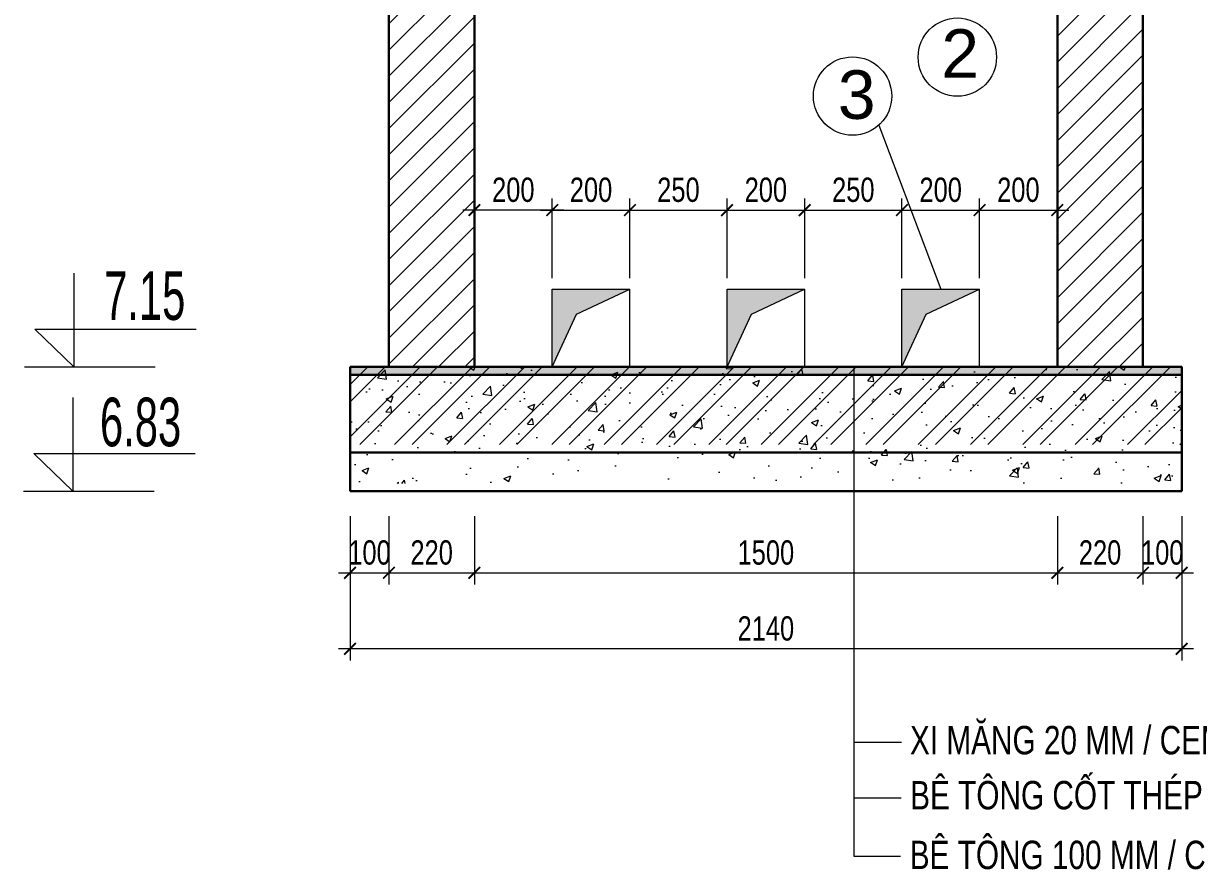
# Model space of a CAD drawing. Header units: millimetres. Extents: x -819040 to 60987, y -269988 to 131461.
# Drawn here: x -120313 to -117289, y -35461 to -33284 of the extents above; entities that cross this region are included whole.
import ezdxf

# ---------------------------------------------------------------- set-up
doc = ezdxf.new("R2010")
doc.units = ezdxf.units.MM
doc.layers.get('0').update_dxf_attribs({"lineweight": 9})
doc.layers.get('Defpoints').update_dxf_attribs({"lineweight": 9})
for name, color, linetype, lineweight in [('BE TU HOAI-CONTINOUS', 3, 'Continuous', 30), ('GHI CHU', 51, 'Continuous', 9), ('HATCH-BE TONG', 41, 'Continuous', 0), ('HATCH-COT THEP', 30, 'Continuous', 0), ('HATCH-GACH', 41, 'Continuous', 0), ('HATCH-XI MANG', 41, 'Continuous', 0), ('KICH THUOC', 21, 'Continuous', 13), ('KICH THUOC @ 25', 21, 'Continuous', 13), ('MO', 254, 'Continuous', 9)]:
    doc.layers.add(name, color=color, linetype=linetype, lineweight=lineweight)
doc.styles.add('arial', font='VnArial-NarrowH.TTF')
doc.styles.add('KICH THUOC', font='arial.ttf', dxfattribs={"width": 0.75})
doc.styles.get("Standard").update_dxf_attribs({"font": 'arial.ttf', "width": 0.75})
doc.dimstyles.new('TCVN-2.5', dxfattribs={"dimtxt": 2.5, "dimasz": 1.2, "dimexe": 1.2, "dimexo": 0, "dimgap": 0.8, "dimtad": 1, "dimtoh": 1, "dimdec": 0, "dimzin": 0, "dimdsep": 46, "dimtxsty": 'KICH THUOC', "dimblk": 'ARCHTICK', "dimcen": 1.2, "dimdle": 1.2, "dimclrd": 31, "dimclre": 31, "dimclrt": 256, "dimadec": 0, "dimazin": 0, "dimtm": 1e-09, "dimtfac": 1, "dimtdec": 0, "dimtix": 1, "dimtofl": 0, "dimtmove": 0, "dimatfit": 2, "dimfxl": 7, "dimfxlon": 1, "dimtolj": 1, "dimtzin": 0, "dimlwd": -1, "dimlwe": -1, "dimarcsym": 1})
pattern_1 = [(45, (-790.095, -239.356), (-33.67596, 33.67596), [])]

# ---------------------------------------------------------------- blocks, each defined once
blk = doc.blocks.new('_ArchTick')
at = {"color": 0, "linetype": 'ByBlock', "const_width": 0.15}
blk.add_lwpolyline([(-0.5, -0.5), (0.5, 0.5)], dxfattribs=at)
blk = doc.blocks.new('*D2037')
at = {"layer": 'Defpoints', "color": 0, "transparency": 16777216}
for p in [(-119372.7, -34551.5), (-119152.7, -34551.5), (-119152.7, -34697.3)]:
    blk.add_point(p, dxfattribs=at)
at = {"layer": 'KICH THUOC', "color": 31, "transparency": 16777216}
for p, q in [((-119372.7, -34551.5), (-119372.7, -34727.3)), ((-119152.7, -34551.5), (-119152.7, -34727.3)), ((-119402.7, -34697.3), (-119122.7, -34697.3))]:
    blk.add_line(p, q, dxfattribs=at)
at = {"layer": 'KICH THUOC', "color": 31, "transparency": 16777216, "xscale": 29.99999999999998, "yscale": 29.99999999999998, "zscale": 29.99999999999998, "rotation": 180}
blk.add_blockref('_ArchTick', (-119372.7, -34697.3), dxfattribs=at)
at = {"layer": 'KICH THUOC', "color": 31, "transparency": 16777216, "xscale": 29.99999999999998, "yscale": 29.99999999999998, "zscale": 29.99999999999998}
blk.add_blockref('_ArchTick', (-119152.7, -34697.3), dxfattribs=at)
at = {"layer": 'KICH THUOC', "transparency": 16777216, "insert": (-119262.7, -34645.4), "char_height": 62.5, "attachment_point": 5, "style": 'KICH THUOC'}
blk.add_mtext('\\A1;220', dxfattribs=at)
blk = doc.blocks.new('*D2038')
at = {"layer": 'Defpoints', "color": 0, "transparency": 16777216}
for p in [(-119152.7, -34551.5), (-117652.7, -34551.5), (-117652.7, -34697.3)]:
    blk.add_point(p, dxfattribs=at)
at = {"layer": 'KICH THUOC', "color": 31, "transparency": 16777216}
for p, q in [((-119152.7, -34551.5), (-119152.7, -34727.3)), ((-117652.7, -34551.5), (-117652.7, -34727.3)), ((-119182.7, -34697.3), (-117622.7, -34697.3))]:
    blk.add_line(p, q, dxfattribs=at)
at = {"layer": 'KICH THUOC', "color": 31, "transparency": 16777216, "xscale": 29.99999999999998, "yscale": 29.99999999999998, "zscale": 29.99999999999998, "rotation": 180}
blk.add_blockref('_ArchTick', (-119152.7, -34697.3), dxfattribs=at)
at = {"layer": 'KICH THUOC', "color": 31, "transparency": 16777216, "xscale": 29.99999999999998, "yscale": 29.99999999999998, "zscale": 29.99999999999998}
blk.add_blockref('_ArchTick', (-117652.7, -34697.3), dxfattribs=at)
at = {"layer": 'KICH THUOC', "transparency": 16777216, "insert": (-118402.7, -34645.4), "char_height": 62.5, "attachment_point": 5, "style": 'KICH THUOC'}
blk.add_mtext('\\A1;1500', dxfattribs=at)
blk = doc.blocks.new('*D2039')
at = {"layer": 'Defpoints', "color": 0, "transparency": 16777216}
for p in [(-117652.7, -34551.5), (-117432.7, -34551.5), (-117432.7, -34697.3)]:
    blk.add_point(p, dxfattribs=at)
at = {"layer": 'KICH THUOC', "color": 31, "transparency": 16777216}
for p, q in [((-117652.7, -34551.5), (-117652.7, -34727.3)), ((-117432.7, -34551.5), (-117432.7, -34727.3)), ((-117682.7, -34697.3), (-117402.7, -34697.3))]:
    blk.add_line(p, q, dxfattribs=at)
at = {"layer": 'KICH THUOC', "color": 31, "transparency": 16777216, "xscale": 29.99999999999998, "yscale": 29.99999999999998, "zscale": 29.99999999999998, "rotation": 180}
blk.add_blockref('_ArchTick', (-117652.7, -34697.3), dxfattribs=at)
at = {"layer": 'KICH THUOC', "color": 31, "transparency": 16777216, "xscale": 29.99999999999998, "yscale": 29.99999999999998, "zscale": 29.99999999999998}
blk.add_blockref('_ArchTick', (-117432.7, -34697.3), dxfattribs=at)
at = {"layer": 'KICH THUOC', "transparency": 16777216, "insert": (-117542.7, -34645.4), "char_height": 62.5, "attachment_point": 5, "style": 'KICH THUOC'}
blk.add_mtext('\\A1;220', dxfattribs=at)
blk = doc.blocks.new('*D2040')
at = {"layer": 'Defpoints', "color": 0, "transparency": 16777216}
for p in [(-119472.7, -34551.5), (-117332.7, -34551.5), (-119472.7, -34892.7)]:
    blk.add_point(p, dxfattribs=at)
at = {"layer": 'KICH THUOC', "color": 31, "transparency": 16777216}
for p, q in [((-119472.7, -34717.7), (-119472.7, -34922.7)), ((-117332.7, -34717.7), (-117332.7, -34922.7)), ((-117302.7, -34892.7), (-119502.7, -34892.7))]:
    blk.add_line(p, q, dxfattribs=at)
at = {"layer": 'KICH THUOC', "color": 31, "transparency": 16777216, "xscale": 29.99999999999998, "yscale": 29.99999999999998, "zscale": 29.99999999999998, "rotation": 180}
blk.add_blockref('_ArchTick', (-119472.7, -34892.7), dxfattribs=at)
at = {"layer": 'KICH THUOC', "color": 31, "transparency": 16777216, "xscale": 29.99999999999998, "yscale": 29.99999999999998, "zscale": 29.99999999999998}
blk.add_blockref('_ArchTick', (-117332.7, -34892.7), dxfattribs=at)
at = {"layer": 'KICH THUOC', "transparency": 16777216, "insert": (-118402.7, -34840.8), "char_height": 62.5, "attachment_point": 5, "style": 'KICH THUOC'}
blk.add_mtext('\\A1;2140', dxfattribs=at)
blk = doc.blocks.new('*D2066')
at = {"layer": 'Defpoints', "color": 0, "transparency": 16777216}
for p in [(-119472.7, -34551.5), (-119372.7, -34551.5), (-119372.7, -34697.3)]:
    blk.add_point(p, dxfattribs=at)
at = {"layer": 'KICH THUOC', "color": 31, "transparency": 16777216}
for p, q in [((-119472.7, -34551.5), (-119472.7, -34727.3)), ((-119372.7, -34551.5), (-119372.7, -34727.3)), ((-119502.7, -34697.3), (-119342.7, -34697.3))]:
    blk.add_line(p, q, dxfattribs=at)
at = {"layer": 'KICH THUOC', "color": 31, "transparency": 16777216, "xscale": 29.99999999999998, "yscale": 29.99999999999998, "zscale": 29.99999999999998, "rotation": 180}
blk.add_blockref('_ArchTick', (-119472.7, -34697.3), dxfattribs=at)
at = {"layer": 'KICH THUOC', "color": 31, "transparency": 16777216, "xscale": 29.99999999999998, "yscale": 29.99999999999998, "zscale": 29.99999999999998}
blk.add_blockref('_ArchTick', (-119372.7, -34697.3), dxfattribs=at)
at = {"layer": 'KICH THUOC', "transparency": 16777216, "insert": (-119422.7, -34645.4), "char_height": 62.5, "attachment_point": 5, "style": 'KICH THUOC'}
blk.add_mtext('\\A1;100', dxfattribs=at)
blk = doc.blocks.new('*D2067')
at = {"layer": 'Defpoints', "color": 0, "transparency": 16777216}
for p in [(-117432.7, -34551.5), (-117332.7, -34551.5), (-117332.7, -34697.3)]:
    blk.add_point(p, dxfattribs=at)
at = {"layer": 'KICH THUOC', "color": 31, "transparency": 16777216}
for p, q in [((-117432.7, -34551.5), (-117432.7, -34727.3)), ((-117332.7, -34551.5), (-117332.7, -34727.3)), ((-117462.7, -34697.3), (-117302.7, -34697.3))]:
    blk.add_line(p, q, dxfattribs=at)
at = {"layer": 'KICH THUOC', "color": 31, "transparency": 16777216, "xscale": 29.99999999999998, "yscale": 29.99999999999998, "zscale": 29.99999999999998, "rotation": 180}
blk.add_blockref('_ArchTick', (-117432.7, -34697.3), dxfattribs=at)
at = {"layer": 'KICH THUOC', "color": 31, "transparency": 16777216, "xscale": 29.99999999999998, "yscale": 29.99999999999998, "zscale": 29.99999999999998}
blk.add_blockref('_ArchTick', (-117332.7, -34697.3), dxfattribs=at)
at = {"layer": 'KICH THUOC', "transparency": 16777216, "insert": (-117382.7, -34645.4), "char_height": 62.5, "attachment_point": 5, "style": 'KICH THUOC'}
blk.add_mtext('\\A1;100', dxfattribs=at)
blk = doc.blocks.new('*D2104')
at = {"layer": 'Defpoints', "color": 0, "transparency": 16777216}
for p in [(-118752.7, -33764), (-118952.5, -33967.5), (-118752.7, -33967.5)]:
    blk.add_point(p, dxfattribs=at)
at = {"layer": 'KICH THUOC', "color": 31, "transparency": 16777216}
for p, q in [((-118952.5, -33939), (-118952.5, -33734)), ((-118752.7, -33939), (-118752.7, -33734)), ((-118982.5, -33764), (-118722.7, -33764))]:
    blk.add_line(p, q, dxfattribs=at)
at = {"layer": 'KICH THUOC', "color": 31, "transparency": 16777216, "xscale": 29.99999999999998, "yscale": 29.99999999999998, "zscale": 29.99999999999998, "rotation": 180}
blk.add_blockref('_ArchTick', (-118952.5, -33764), dxfattribs=at)
at = {"layer": 'KICH THUOC', "color": 31, "transparency": 16777216, "xscale": 29.99999999999998, "yscale": 29.99999999999998, "zscale": 29.99999999999998}
blk.add_blockref('_ArchTick', (-118752.7, -33764), dxfattribs=at)
at = {"layer": 'KICH THUOC', "transparency": 16777216, "insert": (-118852.6, -33712.1), "char_height": 62.5, "attachment_point": 5, "style": 'KICH THUOC'}
blk.add_mtext('\\A1;200', dxfattribs=at)
blk = doc.blocks.new('*D2105')
at = {"layer": 'Defpoints', "color": 0, "transparency": 16777216}
for p in [(-118502.7, -33764), (-118752.7, -33967.5), (-118502.7, -33967.5)]:
    blk.add_point(p, dxfattribs=at)
at = {"layer": 'KICH THUOC', "color": 31, "transparency": 16777216}
for p, q in [((-118752.7, -33939), (-118752.7, -33734)), ((-118502.7, -33939), (-118502.7, -33734)), ((-118782.7, -33764), (-118472.7, -33764))]:
    blk.add_line(p, q, dxfattribs=at)
at = {"layer": 'KICH THUOC', "color": 31, "transparency": 16777216, "xscale": 29.99999999999998, "yscale": 29.99999999999998, "zscale": 29.99999999999998, "rotation": 180}
blk.add_blockref('_ArchTick', (-118752.7, -33764), dxfattribs=at)
at = {"layer": 'KICH THUOC', "color": 31, "transparency": 16777216, "xscale": 29.99999999999998, "yscale": 29.99999999999998, "zscale": 29.99999999999998}
blk.add_blockref('_ArchTick', (-118502.7, -33764), dxfattribs=at)
at = {"layer": 'KICH THUOC', "transparency": 16777216, "insert": (-118627.7, -33712.1), "char_height": 62.5, "attachment_point": 5, "style": 'KICH THUOC'}
blk.add_mtext('\\A1;250', dxfattribs=at)
blk = doc.blocks.new('*D2106')
at = {"layer": 'Defpoints', "color": 0, "transparency": 16777216}
for p in [(-118302.7, -33764), (-118502.7, -33967.5), (-118302.7, -33967.5)]:
    blk.add_point(p, dxfattribs=at)
at = {"layer": 'KICH THUOC', "color": 31, "transparency": 16777216}
for p, q in [((-118502.7, -33939), (-118502.7, -33734)), ((-118302.7, -33939), (-118302.7, -33734)), ((-118532.7, -33764), (-118272.7, -33764))]:
    blk.add_line(p, q, dxfattribs=at)
at = {"layer": 'KICH THUOC', "color": 31, "transparency": 16777216, "xscale": 29.99999999999998, "yscale": 29.99999999999998, "zscale": 29.99999999999998, "rotation": 180}
blk.add_blockref('_ArchTick', (-118502.7, -33764), dxfattribs=at)
at = {"layer": 'KICH THUOC', "color": 31, "transparency": 16777216, "xscale": 29.99999999999998, "yscale": 29.99999999999998, "zscale": 29.99999999999998}
blk.add_blockref('_ArchTick', (-118302.7, -33764), dxfattribs=at)
at = {"layer": 'KICH THUOC', "transparency": 16777216, "insert": (-118402.7, -33712.1), "char_height": 62.5, "attachment_point": 5, "style": 'KICH THUOC'}
blk.add_mtext('\\A1;200', dxfattribs=at)
blk = doc.blocks.new('*D2107')
at = {"layer": 'Defpoints', "color": 0, "transparency": 16777216}
for p in [(-118052.7, -33764), (-118302.7, -33967.5), (-118052.7, -33967.5)]:
    blk.add_point(p, dxfattribs=at)
at = {"layer": 'KICH THUOC', "color": 31, "transparency": 16777216}
for p, q in [((-118302.7, -33939), (-118302.7, -33734)), ((-118052.7, -33939), (-118052.7, -33734)), ((-118332.7, -33764), (-118022.7, -33764))]:
    blk.add_line(p, q, dxfattribs=at)
at = {"layer": 'KICH THUOC', "color": 31, "transparency": 16777216, "xscale": 29.99999999999998, "yscale": 29.99999999999998, "zscale": 29.99999999999998, "rotation": 180}
blk.add_blockref('_ArchTick', (-118302.7, -33764), dxfattribs=at)
at = {"layer": 'KICH THUOC', "color": 31, "transparency": 16777216, "xscale": 29.99999999999998, "yscale": 29.99999999999998, "zscale": 29.99999999999998}
blk.add_blockref('_ArchTick', (-118052.7, -33764), dxfattribs=at)
at = {"layer": 'KICH THUOC', "transparency": 16777216, "insert": (-118177.7, -33712.1), "char_height": 62.5, "attachment_point": 5, "style": 'KICH THUOC'}
blk.add_mtext('\\A1;250', dxfattribs=at)
blk = doc.blocks.new('*D2108')
at = {"layer": 'Defpoints', "color": 0, "transparency": 16777216}
for p in [(-117853, -33764), (-118052.7, -33967.5), (-117853, -33967.5)]:
    blk.add_point(p, dxfattribs=at)
at = {"layer": 'KICH THUOC', "color": 31, "transparency": 16777216}
for p, q in [((-118052.7, -33939), (-118052.7, -33734)), ((-117853, -33939), (-117853, -33734)), ((-118082.7, -33764), (-117823, -33764))]:
    blk.add_line(p, q, dxfattribs=at)
at = {"layer": 'KICH THUOC', "color": 31, "transparency": 16777216, "xscale": 29.99999999999998, "yscale": 29.99999999999998, "zscale": 29.99999999999998, "rotation": 180}
blk.add_blockref('_ArchTick', (-118052.7, -33764), dxfattribs=at)
at = {"layer": 'KICH THUOC', "color": 31, "transparency": 16777216, "xscale": 29.99999999999998, "yscale": 29.99999999999998, "zscale": 29.99999999999998}
blk.add_blockref('_ArchTick', (-117853, -33764), dxfattribs=at)
at = {"layer": 'KICH THUOC', "transparency": 16777216, "insert": (-117952.9, -33712.1), "char_height": 62.5, "attachment_point": 5, "style": 'KICH THUOC'}
blk.add_mtext('\\A1;200', dxfattribs=at)
blk = doc.blocks.new('*D2109')
at = {"layer": 'Defpoints', "color": 0, "transparency": 16777216}
for p in [(-117652.7, -33764), (-117853, -33967.5), (-117652.7, -33967.5)]:
    blk.add_point(p, dxfattribs=at)
at = {"layer": 'KICH THUOC', "color": 31, "transparency": 16777216}
for p, q in [((-117853, -33939), (-117853, -33734)), ((-117652.7, -33939), (-117652.7, -33734)), ((-117883, -33764), (-117622.7, -33764))]:
    blk.add_line(p, q, dxfattribs=at)
at = {"layer": 'KICH THUOC', "color": 31, "transparency": 16777216, "xscale": 29.99999999999998, "yscale": 29.99999999999998, "zscale": 29.99999999999998, "rotation": 180}
blk.add_blockref('_ArchTick', (-117853, -33764), dxfattribs=at)
at = {"layer": 'KICH THUOC', "color": 31, "transparency": 16777216, "xscale": 29.99999999999998, "yscale": 29.99999999999998, "zscale": 29.99999999999998}
blk.add_blockref('_ArchTick', (-117652.7, -33764), dxfattribs=at)
at = {"layer": 'KICH THUOC', "transparency": 16777216, "insert": (-117752.9, -33712.1), "char_height": 62.5, "attachment_point": 5, "style": 'KICH THUOC'}
blk.add_mtext('\\A1;200', dxfattribs=at)
blk = doc.blocks.new('*D2110')
at = {"layer": 'Defpoints', "color": 0, "transparency": 16777216}
for p in [(-119152.7, -33764), (-119152.7, -33967.5), (-118952.5, -33967.5)]:
    blk.add_point(p, dxfattribs=at)
at = {"layer": 'KICH THUOC', "color": 31, "transparency": 16777216}
for p, q in [((-119152.7, -33939), (-119152.7, -33734)), ((-118952.5, -33939), (-118952.5, -33734)), ((-118922.5, -33764), (-119182.7, -33764))]:
    blk.add_line(p, q, dxfattribs=at)
at = {"layer": 'KICH THUOC', "color": 31, "transparency": 16777216, "xscale": 29.99999999999998, "yscale": 29.99999999999998, "zscale": 29.99999999999998, "rotation": 180}
blk.add_blockref('_ArchTick', (-119152.7, -33764), dxfattribs=at)
at = {"layer": 'KICH THUOC', "color": 31, "transparency": 16777216, "xscale": 29.99999999999998, "yscale": 29.99999999999998, "zscale": 29.99999999999998}
blk.add_blockref('_ArchTick', (-118952.5, -33764), dxfattribs=at)
at = {"layer": 'KICH THUOC', "transparency": 16777216, "insert": (-119052.6, -33712.1), "char_height": 62.5, "attachment_point": 5, "style": 'KICH THUOC'}
blk.add_mtext('\\A1;200', dxfattribs=at)

msp = doc.modelspace()

# ---------------------------------------------------------------- hatches: boundary and pattern name
at = {"layer": 'HATCH-BE TONG'}
h = msp.add_hatch(dxfattribs=at)
h.set_pattern_fill('AR-CONC', color=256)
h.set_pattern_definition([(50, (-1444.04, -239.36), (182.18467, -15.93909), [19.05, -209.55]), (355, (-1444.04, -239.36), (-35.24342, 191.05685), [15.24, -167.64058]), (100.45144, (-1428.86, -240.68), (146.94125, 175.11775), [16.19, -178.09024]), (46.1842, (-1444.04, -188.56), (271.07904, -42.04233), [28.575, -314.325]), (96.63556, (-1421.45, -192.06), (237.40413, 247.4261), [24.285, -267.1356]), (351.18415, (-1444.04, -188.56), (237.40413, 247.4261), [22.85997, -251.45973]), (21, (-1418.64, -201.26), (151.6144, -102.2652), [19.05, -209.55]), (326, (-1418.64, -201.26), (61.80203, 184.18797), [15.24, -167.64]), (71.45144, (-1406.01, -209.78), (213.41642, 81.92277), [16.19, -178.08994]), (37.5, (-1444.044, -239.356), (3.088603, 84.55504), [0, -165.608, 0, -170.18, 0, -168.275]), (7.5, (-1444.04, -239.36), (66.81966, 100.180575), [0, -97.028, 0, -161.798, 0, -64.135]), (327.5, (-1500.686, -239.356), (135.590595, -5.728744), [0, -63.5, 0, -198.12, 0, -262.89]), (317.5, (-1526.09, -239.36), (148.12918, 25.42649), [0, -82.55, 0, -131.572, 0, -186.69])])
h.paths.add_polyline_path([(-117432.7, -31667.5), (-118252.7, -31667.5), (-119372.7, -31667.5), (-119372.7, -31777.5), (-118302.7, -31777.5), (-117432.7, -31777.5)])
h.paths.add_polyline_path([(-118176, -34367.5), (-119472.7, -34367.5), (-119472.7, -34467.5), (-118176, -34467.5)])
h.paths.add_polyline_path([(-118176, -34167.5), (-119472.7, -34167.5), (-119472.7, -34367.5), (-118176, -34367.5)])
h.paths.add_polyline_path([(-117332.7, -34367.5), (-118176, -34367.5), (-118176, -34467.5), (-117332.7, -34467.5)])
h.paths.add_polyline_path([(-117332.7, -34167.5), (-118176, -34167.5), (-118176, -34367.5), (-117332.7, -34367.5)])
at = {"layer": 'HATCH-COT THEP'}
h = msp.add_hatch(dxfattribs=at)
h.set_pattern_fill('ANSI32', color=256, scale=10)
h.set_pattern_definition([(45, (-1444.04, -239.36), (-67.35192, 67.35192), []), (45, (-1399.14, -239.36), (-67.35192, 67.35192), [])])
h.paths.add_polyline_path([(-117432.7, -31667.5), (-118252.7, -31667.5), (-119372.7, -31667.5), (-119372.7, -31777.5), (-118302.7, -31777.5), (-117432.7, -31777.5)])
h.paths.add_polyline_path([(-117332.7, -34167.5), (-119472.7, -34167.5), (-119472.7, -34367.5), (-117332.7, -34367.5)])
at = {"layer": 'HATCH-GACH'}
h = msp.add_hatch(dxfattribs=at)
h.set_pattern_fill('ANSI31', color=256, scale=15)
h.set_pattern_definition(pattern_1)
h.paths.add_polyline_path([(-119152.7, -31777.5), (-119372.7, -31777.5), (-119372.7, -34167.5), (-119152.7, -34167.5)])
h = msp.add_hatch(dxfattribs=at)
h.set_pattern_fill('ANSI31', color=256, scale=15)
h.set_pattern_definition(pattern_1)
h.paths.add_polyline_path([(-117432.7, -31777.5), (-117652.7, -31777.5), (-117652.7, -34167.5), (-117432.7, -34167.5)])
at = {"layer": 'HATCH-XI MANG'}
h = msp.add_hatch(dxfattribs=at)
h.set_pattern_fill('DOTS', color=256, scale=5)
h.paths.add_polyline_path([(-117332.7, -34167.5), (-119472.7, -34167.5), (-119472.7, -34187.5), (-117332.7, -34187.5)])
at = {"layer": 'MO'}
for points in [[(-118952.5, -34167.5), (-118889.6, -34032.2), (-118752.7, -33967.5), (-118952.5, -33967.5)], [(-118303, -33967.5), (-118502.7, -33967.5), (-118502.7, -34167.5), (-118439.9, -34032.2)], [(-117853, -33967.5), (-118052.7, -33967.5), (-118052.7, -34167.5), (-117989.9, -34032.2)]]:
    msp.add_hatch(color=256, dxfattribs=at).paths.add_polyline_path(points)

# ---------------------------------------------------------------- linework, layer by layer
at = {"layer": 'BE TU HOAI-CONTINOUS', "ltscale": 100}
for p, q in [((-119372.7, -34167.5), (-119372.7, -31667.5)), ((-117432.7, -34167.5), (-117432.7, -31667.5)), ((-119152.7, -34167.5), (-119152.7, -31777.5)), ((-117652.7, -34167.5), (-117652.7, -31777.5)), ((-119472.7, -34187.5), (-117332.7, -34187.5)), ((-119472.7, -34487.5), (-119472.7, -34187.5)), ((-117332.7, -34487.5), (-117332.7, -34187.5)), ((-119472.7, -34387.5), (-117332.7, -34387.5)), ((-119472.7, -34487.5), (-117332.7, -34487.5))]:
    msp.add_line(p, q, dxfattribs=at)
at = {"layer": 'BE TU HOAI-CONTINOUS'}
msp.add_lwpolyline([(-119472.7, -34167.5), (-117332.7, -34167.5), (-117332.7, -34187.5), (-119472.7, -34187.5)], close=True, dxfattribs=at)
at = {"layer": 'GHI CHU'}
for centre in [(-117910, -33370.4), (-118179.6, -33470.6)]:
    msp.add_circle(centre, 100.8, dxfattribs=at)
at = {"layer": 'MO'}
for p, q in [((-118112.2, -33545.6), (-117952.9, -33967.5)), ((-120183.5, -33925.9), (-120183.5, -34167.5)), ((-118952.5, -33967.5), (-118752.7, -33967.5)), ((-118952.5, -34167.5), (-118952.5, -33967.5)), ((-118889.6, -34032.2), (-118752.7, -33967.5)), ((-118752.7, -34167.5), (-118752.7, -33967.5)), ((-118502.7, -33967.5), (-118302.7, -33967.5)), ((-118502.7, -34167.5), (-118502.7, -33967.5)), ((-118439.9, -34032.2), (-118303, -33967.5)), ((-118302.7, -34167.5), (-118302.7, -33967.5)), ((-118052.7, -33967.5), (-117853, -33967.5)), ((-118052.7, -34167.5), (-118052.7, -33967.5)), ((-117989.9, -34032.2), (-117853, -33967.5)), ((-117853, -34167.5), (-117853, -33967.5)), ((-118952.5, -34167.5), (-118889.6, -34032.2)), ((-118502.7, -34167.5), (-118439.9, -34032.2)), ((-118052.7, -34167.5), (-117989.9, -34032.2)), ((-120183.5, -34167.5), (-120283.7, -34070.2)), ((-120283.7, -34070.2), (-119869, -34070.2)), ((-120310.5, -34167.5), (-119974, -34167.5)), ((-118176, -34167.5), (-118176, -35426.6)), ((-120186.1, -34245.9), (-120186.1, -34487.5)), ((-120186.1, -34487.5), (-120286.2, -34390.2)), ((-120286.2, -34390.2), (-119871.6, -34390.2)), ((-120313, -34487.5), (-119976.6, -34487.5)), ((-118176, -34809.9), (-118176, -34809.9)), ((-118176, -35133), (-118053.4, -35133)), ((-118176, -35276.2), (-118054.5, -35276.2)), ((-118176, -35426.6), (-118056, -35426.6))]:
    msp.add_line(p, q, dxfattribs=at)

# ---------------------------------------------------------------- texts
at = {"layer": 'GHI CHU', "char_height": 73.099, "attachment_point": 3}
for s, width, insert in [('XI MĂNG 20 MM / CEMENT 20 MM', 1359.445, (-116810.7, -35091.3)), ('BÊ TÔNG CỐT THÉP 200 MM / REINFORCED CONCRETE 200 MM', 2704.739, (-115661.4, -35232.9)), ('BÊ TÔNG 100 MM / CONCRETE 100 MM', 1520.946, (-116598.5, -35386.6))]:
    msp.add_mtext_dynamic_manual_height_columns(s, width=width, gutter_width=312.5, heights=[0], dxfattribs=dict(at, insert=insert))
at = {"layer": 'MO', "style": 'arial', "width": 0.75}
for s, p in [('7.15', (-120105.6, -34046.5)), ('6.83', (-120116.3, -34371.7))]:
    msp.add_text(s, height=125, dxfattribs=at).set_placement(p)
at = {"layer": 'MO', "char_height": 125, "width": 7738.235, "attachment_point": 1, "style": 'arial'}
for s, insert in [('{\\fArial|b0|i0|c0|p34;2}', (-117951.3, -33298.6)), ('{\\fArial|b0|i0|c0|p34;3}', (-118217.5, -33404.3))]:
    msp.add_mtext(s, dxfattribs=dict(at, insert=insert))

# ---------------------------------------------------------------- dimensions: what is measured, and where the dimension line sits
at = {"layer": 'KICH THUOC @ 25'}
for base, p1, p2, picture, middle in [((-119152.7, -33764), (-118952.5, -33967.5), (-119152.7, -33967.5), '*D2110', (-119052.6, -33712.1)), ((-118502.7, -33764), (-118752.7, -33967.5), (-118502.7, -33967.5), '*D2105', (-118627.7, -33712.1)), ((-118302.7, -33764), (-118502.7, -33967.5), (-118302.7, -33967.5), '*D2106', (-118402.7, -33712.1)), ((-118052.7, -33764), (-118302.7, -33967.5), (-118052.7, -33967.5), '*D2107', (-118177.7, -33712.1)), ((-117853, -33764), (-118052.7, -33967.5), (-117853, -33967.5), '*D2108', (-117952.9, -33712.1)), ((-117652.7, -33764), (-117853, -33967.5), (-117652.7, -33967.5), '*D2109', (-117752.9, -33712.1))]:
    dim = msp.add_linear_dim(base=base, p1=p1, p2=p2, angle=180, dimstyle='TCVN-2.5', override={"dimscale": 25, "dimtix": 1, "dimtofl": 0, "dimtmove": 1, "dimatfit": 2}, dxfattribs=at)
    dim.commit()
    dim.dimension.update_dxf_attribs({"geometry": picture, "text_midpoint": middle})
dim = msp.add_aligned_dim(p1=(-118952.5, -33967.5), p2=(-118752.7, -33967.5), distance=203.5, dimstyle='TCVN-2.5', override={"dimscale": 25, "dimtix": 1, "dimtofl": 0, "dimtmove": 0, "dimatfit": 2}, dxfattribs=at)
dim.commit()
dim.dimension.update_dxf_attribs({"geometry": '*D2104', "text_midpoint": (-118852.6, -33712.1)})
for base, p1, p2, picture, middle in [((-119472.7, -34892.7), (-117332.7, -34551.5), (-119472.7, -34551.5), '*D2040', (-118402.7, -34840.8)), ((-119152.7, -34697.3), (-119372.7, -34551.5), (-119152.7, -34551.5), '*D2037', (-119262.7, -34645.4)), ((-117652.7, -34697.3), (-119152.7, -34551.5), (-117652.7, -34551.5), '*D2038', (-118402.7, -34645.4)), ((-117432.7, -34697.3), (-117652.7, -34551.5), (-117432.7, -34551.5), '*D2039', (-117542.7, -34645.4))]:
    dim = msp.add_linear_dim(base=base, p1=p1, p2=p2, dimstyle='TCVN-2.5', override={"dimscale": 25, "dimtix": 0, "dimtofl": 0, "dimtmove": 0, "dimatfit": 2}, dxfattribs=at)
    dim.commit()
    dim.dimension.update_dxf_attribs({"geometry": picture, "text_midpoint": middle})
for base, p1, p2, picture, middle in [((-119372.7, -34697.3), (-119472.7, -34551.5), (-119372.7, -34551.5), '*D2066', (-119422.7, -34697.3)), ((-117332.7, -34697.3), (-117432.7, -34551.5), (-117332.7, -34551.5), '*D2067', (-117382.7, -34697.3))]:
    dim = msp.add_linear_dim(base=base, p1=p1, p2=p2, angle=0, dimstyle='TCVN-2.5', override={"dimscale": 25, "dimtix": 0, "dimtofl": 0, "dimtmove": 0, "dimatfit": 2}, dxfattribs=at)
    dim.commit()
    dim.dimension.update_dxf_attribs({"geometry": picture, "text_midpoint": middle, "dimtype": 161})

doc.saveas('drawing.dxf')
